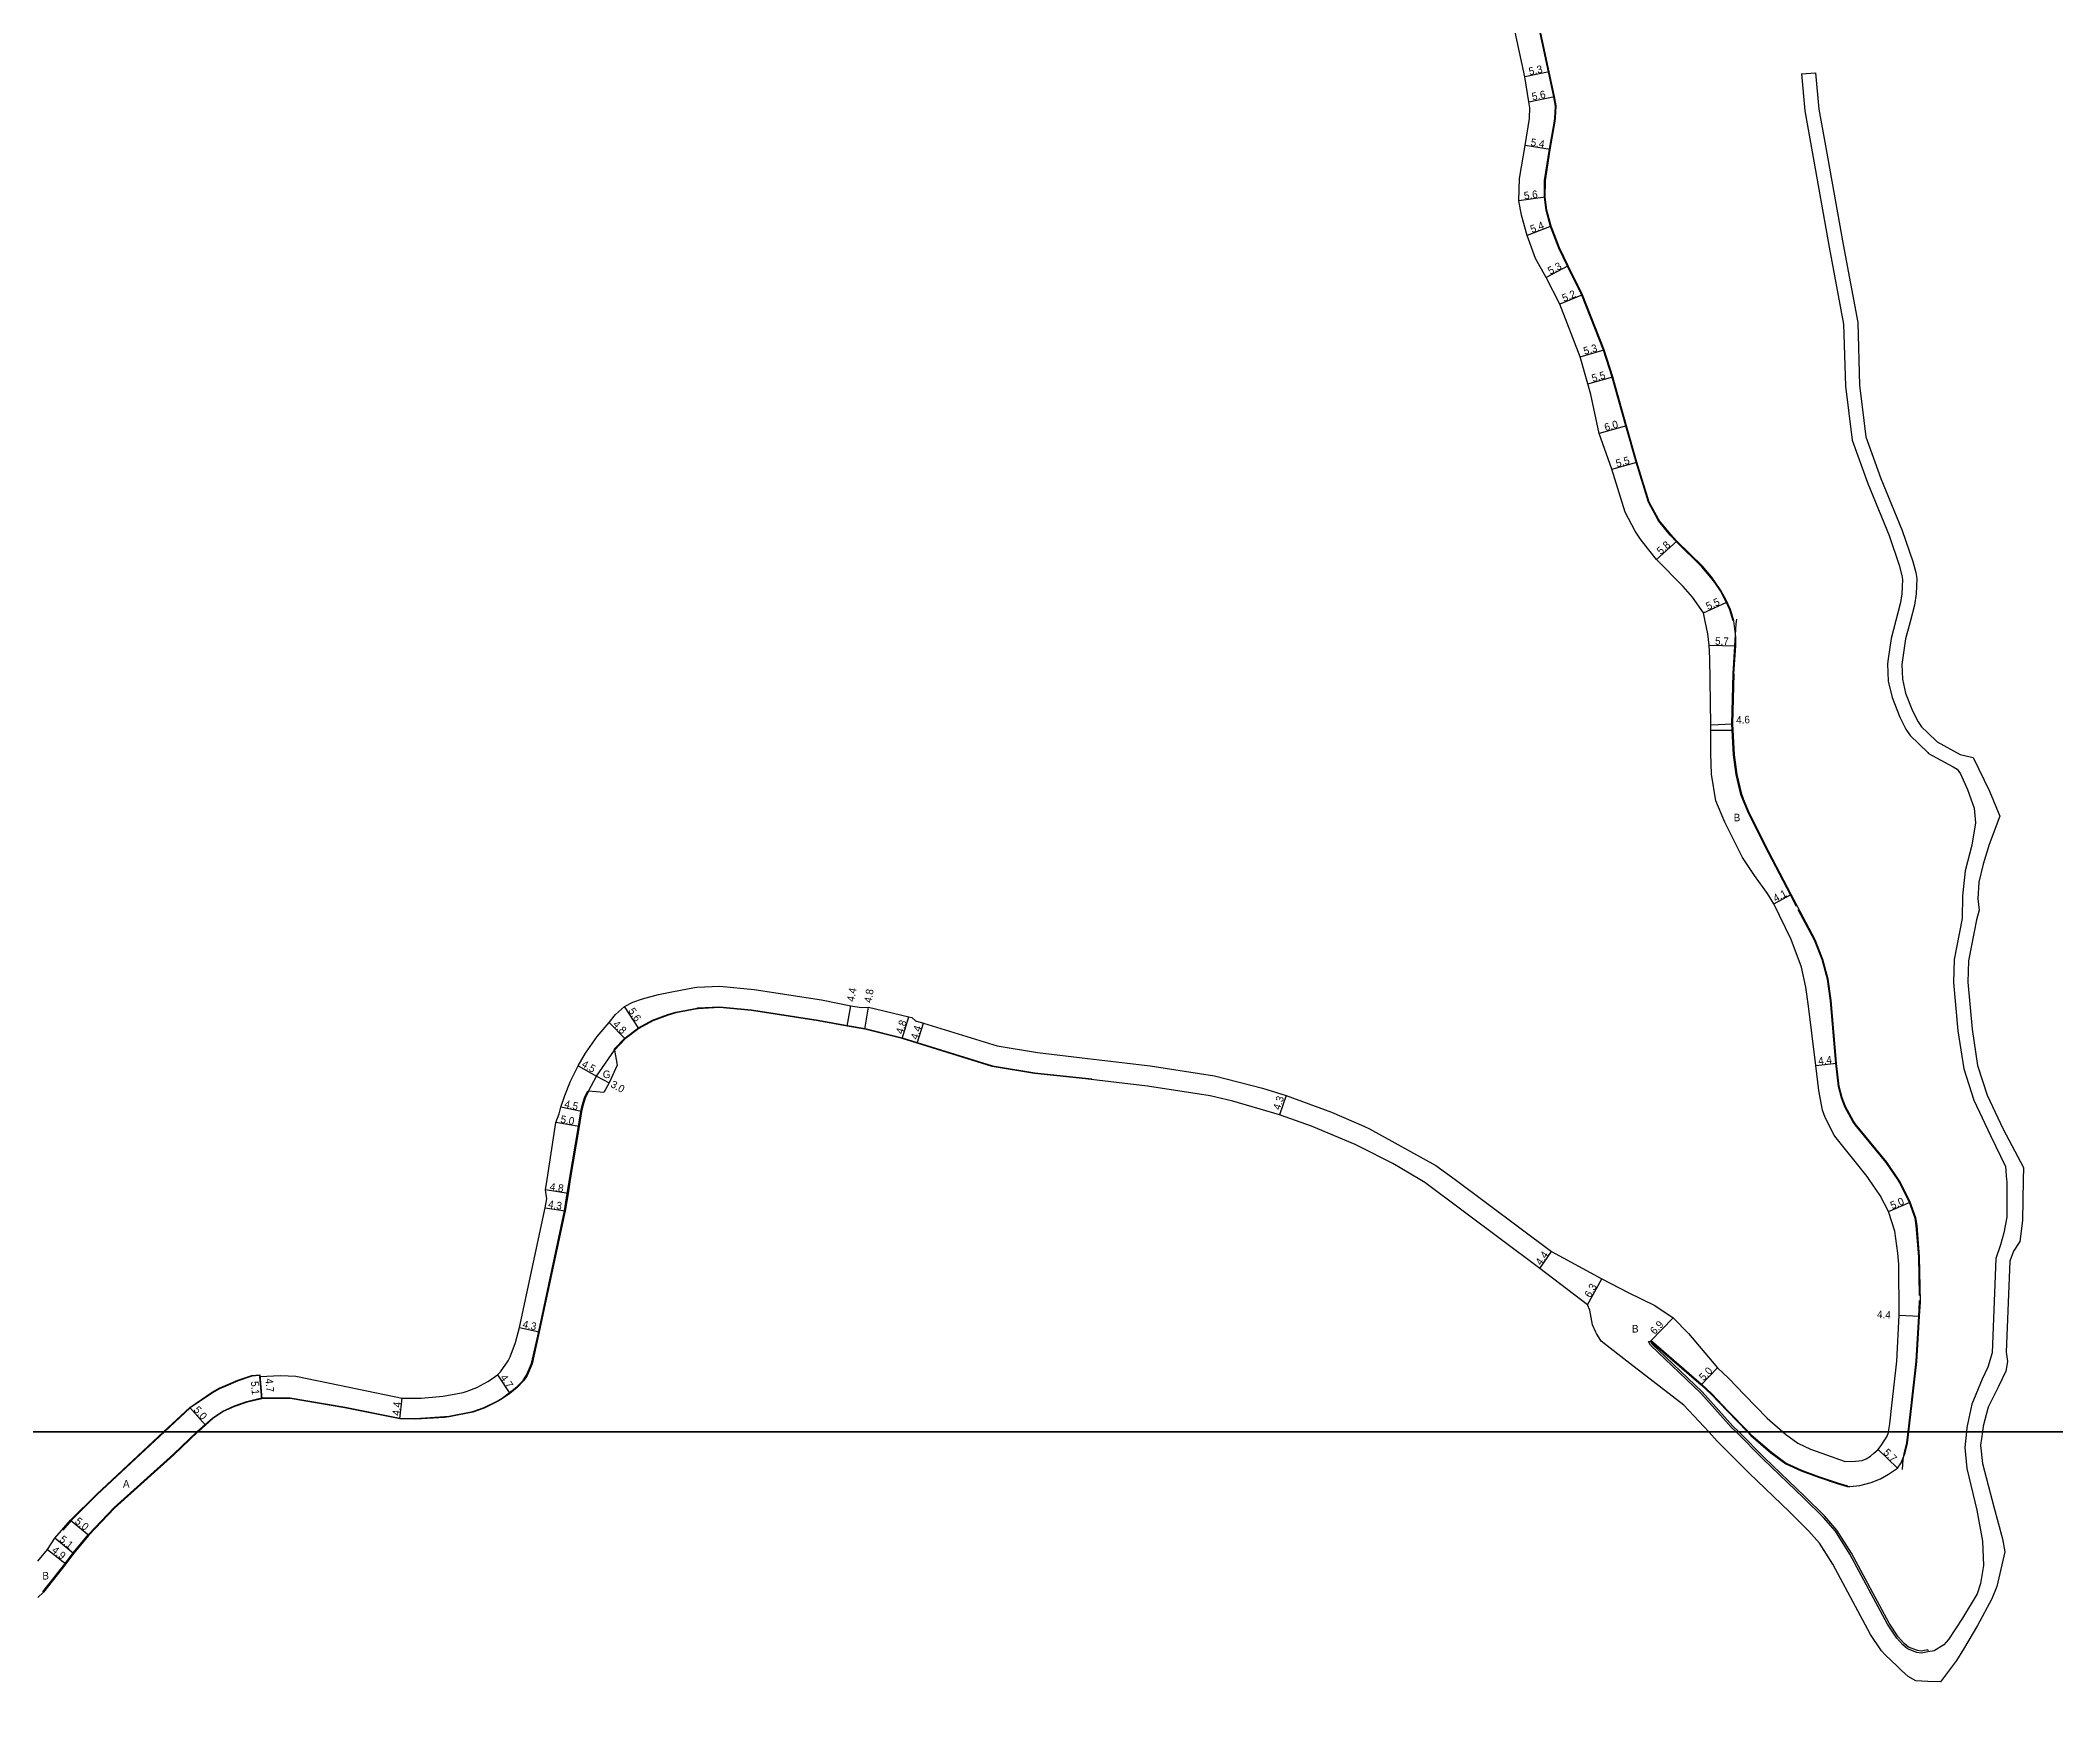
# Model space of a CAD drawing. Header units: metres. Extents: x -28000 to -23998, y -90000 to -87000.
# Drawn here: x -27081.7 to -26655.2, y -88261.7 to -87905.5 of the extents above; entities that cross this region are included whole.
import ezdxf

# ---------------------------------------------------------------- set-up
doc = ezdxf.new("R2010")
doc.units = ezdxf.units.M
doc.header["$LTSCALE"] = 2.5
for name, color, linetype in [('側溝・桝', 7, 'Continuous'), ('図郭', 7, 'Continuous'), ('幅員', 7, 'Continuous'), ('歩道・分離帯・安全施設', 7, 'Continuous'), ('舗装', 7, 'Continuous'), ('道路', 7, 'Continuous')]:
    doc.layers.add(name, color=color, linetype=linetype)
doc.styles.get("Standard").update_dxf_attribs({"font": ''})
doc.styles.get('Standard').set_extended_font_data('@MS PGothic')

msp = doc.modelspace()

# ---------------------------------------------------------------- linework, layer by layer
at = {"layer": '側溝・桝', "flags": 128}
for points in [[(-26722.28, -88200), (-26723.5, -88198.78), (-26730, -88191.54), (-26740.65, -88181.37), (-26740.97, -88180.8)], [(-26682.27, -88246.14), (-26683.67, -88246.4), (-26684.47, -88246.29), (-26686.33, -88245.54), (-26687.29, -88244.78), (-26688.51, -88243.4), (-26690.44, -88240.51), (-26698.39, -88225.66), (-26701.51, -88220.77), (-26704.06, -88217.84), (-26708.31, -88213.66), (-26716.85, -88205.46), (-26722.28, -88200)], [(-26682.27, -88246.14), (-26682.2, -88246.54)]]:
    msp.add_lwpolyline(points, dxfattribs=at)
at = {"layer": '図郭'}
for points in [[(-27200, -88200), (-26400, -88200), (-26400, -87600), (-27200, -87600)], [(-27200, -88800), (-26400, -88800), (-26400, -88200), (-27200, -88200)]]:
    msp.add_lwpolyline(points, close=True, dxfattribs=at)
at = {"layer": '幅員', "flags": 128}
for points in [[(-26762.37, -87912.17), (-26767.56, -87913.22)], [(-26766.72, -87918.55), (-26761.28, -87917.44)], [(-26762.15, -87928.6), (-26767.48, -87927.75)], [(-26763.24, -87938.73), (-26768.79, -87939.48)], [(-26761.98, -87944.88), (-26767.02, -87946.8)], [(-26758.36, -87953.25), (-26763.05, -87955.72)], [(-26755.35, -87959.38), (-26760.15, -87961.38)], [(-26755.86, -87972.47), (-26750.76, -87971.03)], [(-26754.22, -87978.25), (-26748.93, -87976.75)], [(-26746, -87987.07), (-26751.78, -87988.7)], [(-26749.11, -87996.28), (-26743.82, -87994.78)], [(-26739.65, -88015.41), (-26735.35, -88011.51)], [(-26729.76, -88026.69), (-26724.76, -88024.39)], [(-26728.55, -88033.49), (-26722.86, -88033.65)], [(-26728.16, -88050.35), (-26723.62, -88050.17)], [(-26714.83, -88088.22), (-26711.21, -88086.3)], [(-26955.05, -88114.65), (-26958.11, -88109.96)], [(-26910.94, -88114.13), (-26910.16, -88109.85)], [(-26907.19, -88114.81), (-26906.42, -88110.13)], [(-26957.93, -88116.8), (-26961.31, -88113.4)], [(-26899.34, -88116.72), (-26897.91, -88112.14)], [(-26896.17, -88117.72), (-26894.79, -88113.54)], [(-26967.92, -88122.54), (-26963.98, -88124.7)], [(-26705.95, -88122.49), (-26701.58, -88121.96)], [(-26963.98, -88124.7), (-26961.35, -88126.15)], [(-26818.07, -88128.8), (-26819.43, -88132.88)], [(-26967.18, -88132.21), (-26971.58, -88131.28)], [(-26967.7, -88135.39), (-26972.62, -88134.5)], [(-26970.04, -88149.54), (-26974.78, -88148.8)], [(-26974.9, -88152.56), (-26970.65, -88153.23)], [(-26690.58, -88153.36), (-26685.98, -88151.41)], [(-26764.35, -88165.44), (-26761.88, -88161.8)], [(-26754.3, -88173.14), (-26751.26, -88167.62)], [(-26688.35, -88175.3), (-26684.01, -88175.52)], [(-26980.31, -88177.9), (-26976.11, -88178.8)], [(-26740.93, -88180.79), (-26736.16, -88175.88)], [(-27035.28, -88187.89), (-27034.87, -88192.97)], [(-27034.87, -88192.97), (-27035.25, -88188.29)], [(-26984.97, -88187.94), (-26982.38, -88191.85)], [(-26726.78, -88186.42), (-26730.25, -88190.02)], [(-27005.66, -88197.24), (-27005.15, -88192.87)], [(-27050.07, -88194.82), (-27046.74, -88198.55)], [(-26692.79, -88203.74), (-26688.69, -88207.7)], [(-27074.67, -88225.71), (-27078.63, -88222.5)], [(-27075.3, -88218.67), (-27071.42, -88221.83)], [(-27080.17, -88224.87), (-27076.3, -88227.89)]]:
    msp.add_lwpolyline(points, dxfattribs=at)
at = {"layer": '歩道・分離帯・安全施設', "flags": 128}
for points in [[(-26728.16, -88019.18), (-26730.05, -88016.93), (-26735.46, -88011.62), (-26736.79, -88010.21), (-26739.19, -88007.28), (-26739.41, -88006.95), (-26741.34, -88003.29), (-26743.96, -87994.82), (-26746.15, -87987.11), (-26748.49, -87978.84), (-26749.07, -87976.8), (-26750.9, -87971.08), (-26755.49, -87959.44), (-26758.5, -87953.32), (-26760.37, -87949.52), (-26762.12, -87944.92), (-26763.02, -87941.5), (-26763.4, -87938.74), (-26763.35, -87935.19), (-26762.29, -87928.58), (-26761.24, -87922.63), (-26761.17, -87922.02), (-26761.08, -87919.43), (-26761.42, -87917.47), (-26762.52, -87912.2), (-26765.33, -87899.08)], [(-26723.48, -88028.38), (-26724.18, -88026.06), (-26725.07, -88024.07), (-26726.15, -88022.02), (-26727.35, -88020.25), (-26728.16, -88019.18)], [(-26721.57, -88065.83), (-26721.8, -88065.12), (-26722.85, -88060.9), (-26723.38, -88056.73), (-26723.77, -88050.17), (-26723.45, -88039.57), (-26722.8, -88029.03), (-26722.68, -88028.02)], [(-26710.03, -88088.84), (-26711.34, -88086.37), (-26716.74, -88076), (-26720.36, -88068.72), (-26721.57, -88065.83)], [(-26688.61, -88146.62), (-26691.07, -88142.98), (-26697.65, -88135), (-26698.11, -88134.31), (-26699.83, -88131.18), (-26700.51, -88129.33), (-26701.14, -88126.91), (-26701.73, -88121.98), (-26702.85, -88108.75), (-26703.5, -88104.22), (-26704.6, -88100.05), (-26706.26, -88095.93), (-26709.68, -88089.49)], [(-26960.31, -88119.11), (-26958.03, -88116.68), (-26955.13, -88114.52), (-26952.18, -88112.84), (-26948.9, -88111.65), (-26947.23, -88111.16), (-26942.73, -88110.31), (-26942.56, -88110.29), (-26937.98, -88110.07), (-26931.19, -88110.69), (-26917.08, -88112.85), (-26910.92, -88113.98), (-26907.16, -88114.67), (-26899.3, -88116.58), (-26896.13, -88117.57), (-26880.21, -88122.56), (-26871.26, -88124.03), (-26860.52, -88125.12), (-26859.21, -88125.28)], [(-26969.71, -88146.62), (-26967.85, -88135.36), (-26967.32, -88132.18), (-26967.04, -88130.94), (-26966.54, -88129.33), (-26965.86, -88127.86)], [(-27048.58, -88200), (-27048.44, -88199.87), (-27045.3, -88197.07), (-27043.1, -88195.58), (-27040.65, -88194.46), (-27038.01, -88193.54), (-27034.89, -88192.82), (-27031.86, -88192.77), (-27028.84, -88192.81), (-27017.22, -88194.79), (-27005.64, -88197.09), (-27002.28, -88197.16), (-26996.18, -88196.77), (-26995.2, -88196.64), (-26990.21, -88195.67), (-26987.81, -88194.83), (-26985.01, -88193.47), (-26983.98, -88192.83), (-26982.47, -88191.73), (-26980.87, -88190.46), (-26979.56, -88189.1), (-26979.09, -88188.42), (-26978.85, -88188.01), (-26977.78, -88185.55), (-26976.25, -88178.77), (-26970.79, -88153.2), (-26970.19, -88149.52), (-26969.71, -88146.62)], [(-26684.02, -88171.17), (-26684.18, -88162.96), (-26684.69, -88156.32), (-26684.95, -88154.76), (-26686.12, -88151.47), (-26688.15, -88147.3), (-26688.61, -88146.62)], [(-26686.43, -88200), (-26685.78, -88194.45), (-26684.7, -88185.06), (-26684.16, -88175.51), (-26683.99, -88172.51), (-26684, -88172.2)], [(-26740.83, -88180.69), (-26730.15, -88189.91), (-26727.96, -88191.98)], [(-27035.42, -88188.06), (-27036.93, -88188.2), (-27039.86, -88189.19), (-27042.49, -88190.29), (-27043.8, -88190.89), (-27045.25, -88191.72), (-27049.98, -88194.94), (-27055.42, -88200)], [(-26727.96, -88191.98), (-26724.57, -88195.52), (-26720.23, -88200)], [(-27081.18, -88233.82), (-27081.17, -88233.81), (-27076.42, -88227.8), (-27074.79, -88225.62), (-27071.53, -88221.73), (-27066.1, -88216), (-27053.56, -88204.71), (-27048.58, -88200)], [(-27055.42, -88200), (-27069.69, -88213.26), (-27075.19, -88218.77), (-27076.94, -88220.78)], [(-26720.23, -88200), (-26719.63, -88200.62), (-26715.37, -88204.31), (-26712.21, -88206.6), (-26708.97, -88208.1), (-26705.36, -88209.44), (-26701.39, -88210.79), (-26699.27, -88211.41)], [(-26687.6, -88207.94), (-26687.45, -88205.87), (-26687.18, -88204.3), (-26686.7, -88202.33), (-26686.43, -88200)]]:
    msp.add_lwpolyline(points, dxfattribs=at)
at = {"layer": '舗装'}
msp.add_lwpolyline([(-26723.54, -88051.57), (-26728.17, -88051.59)], dxfattribs=at)
at = {"layer": '舗装', "flags": 128}
msp.add_lwpolyline([(-26965.72, -88127.92), (-26963.98, -88124.7), (-26960.21, -88119.23)], dxfattribs=at)
at = {"layer": '道路', "flags": 128}
for points in [[(-26694.67, -88146.62), (-26695.12, -88145.98), (-26701.96, -88137.42), (-26702.09, -88137.21), (-26704, -88133.46), (-26704.56, -88131.89), (-26705.29, -88127.79), (-26705.95, -88122.49), (-26707.48, -88109.88), (-26708.08, -88105.86), (-26709.02, -88101.69), (-26711.2, -88095.82), (-26714.83, -88088.22), (-26716.21, -88086.04), (-26718.92, -88082.27), (-26721.51, -88078.42), (-26725.23, -88070.95), (-26727.1, -88066.48), (-26728.04, -88060.79), (-26728.21, -88056.46), (-26728.16, -88050.35), (-26728.4, -88036.26), (-26728.55, -88033.49), (-26728.79, -88031.1), (-26729.39, -88028.42), (-26729.76, -88026.69), (-26732.04, -88023.39), (-26734.06, -88021.13), (-26739.65, -88015.41), (-26742.9, -88011.33), (-26744.2, -88009.42), (-26746.3, -88005.37), (-26749.11, -87996.28), (-26751.78, -87988.7), (-26753.6, -87980.46), (-26754.22, -87978.25), (-26755.86, -87972.47), (-26760.15, -87961.38), (-26763.05, -87955.72), (-26765.28, -87951.66), (-26767.02, -87946.8), (-26768.28, -87942.54), (-26768.79, -87939.48), (-26768.69, -87934.73), (-26767.48, -87927.75), (-26766.57, -87922.04), (-26766.56, -87921.99), (-26766.46, -87919.83), (-26766.72, -87918.55), (-26767.56, -87913.22), (-26770.35, -87900.22)], [(-26728.04, -88019.08), (-26729.94, -88016.82), (-26735.35, -88011.51), (-26736.67, -88010.11), (-26739.07, -88007.19), (-26739.28, -88006.87), (-26741.21, -88003.23), (-26743.82, -87994.78), (-26746, -87987.07), (-26748.35, -87978.8), (-26748.93, -87976.75), (-26750.76, -87971.03), (-26755.35, -87959.38), (-26758.36, -87953.25), (-26760.23, -87949.46), (-26761.98, -87944.88), (-26762.87, -87941.47), (-26763.24, -87938.73), (-26763.2, -87935.2), (-26762.15, -87928.6), (-26761.09, -87922.66), (-26761.02, -87922.03), (-26760.93, -87919.41), (-26761.28, -87917.44), (-26762.37, -87912.17), (-26765.19, -87899.05)], [(-26708.99, -87912.65), (-26706, -87912.38)], [(-26708.99, -87912.65), (-26708.28, -87920.46), (-26706.75, -87929.13), (-26703.14, -87949.29), (-26700.09, -87965.59), (-26699.71, -87978.71), (-26698.3, -87990.15), (-26694.98, -87999.33), (-26690.47, -88010.34), (-26688.31, -88016.61), (-26687.75, -88018.77), (-26687.64, -88019.61), (-26687.75, -88022.62), (-26688.04, -88024.52), (-26690.03, -88032.12), (-26690.68, -88036.4), (-26690.76, -88037.45), (-26690.62, -88041.11), (-26689.83, -88044.58), (-26688.19, -88048.72), (-26686.91, -88051.26), (-26686.01, -88052.62), (-26682.26, -88056.26)], [(-26706, -87912.38), (-26705.3, -87920.07), (-26703.78, -87928.66), (-26700.19, -87948.76), (-26697.1, -87965.27), (-26696.72, -87978.49), (-26695.37, -87989.45), (-26692.18, -87998.25), (-26687.66, -88009.28), (-26685.42, -88015.79), (-26684.79, -88018.16), (-26684.61, -88019.4), (-26684.72, -88022.63), (-26685.07, -88025.03), (-26685.97, -88028.6), (-26686.97, -88032.16), (-26687.08, -88032.7), (-26687.75, -88037.59), (-26687.63, -88040.71), (-26686.96, -88043.69), (-26685.47, -88047.43), (-26684.28, -88049.77), (-26683.61, -88050.77), (-26682.26, -88052.08)], [(-26723.33, -88028.34), (-26724.04, -88026), (-26724.93, -88024.01), (-26726.03, -88021.95), (-26727.23, -88020.16), (-26728.04, -88019.08)], [(-26723.3, -88039.57), (-26722.86, -88033.65), (-26722.89, -88031.77), (-26723.33, -88028.34)], [(-26723.3, -88039.57), (-26723.62, -88050.17), (-26723.23, -88056.72), (-26722.7, -88060.88), (-26721.66, -88065.07), (-26721.43, -88065.78)], [(-26682.26, -88052.08), (-26680.29, -88054), (-26675.44, -88056.68), (-26672.68, -88057.28), (-26669.22, -88064.43), (-26667.03, -88069.67), (-26669.26, -88075.73), (-26670.52, -88079.89), (-26671.44, -88083.67), (-26671.65, -88087.23), (-26671.4, -88089.58), (-26671.97, -88091.64)], [(-26682.26, -88056.26), (-26682.08, -88056.44), (-26676.91, -88059.29), (-26676.05, -88059.78), (-26675.35, -88060.72), (-26673.84, -88064.03), (-26672.46, -88068.04), (-26672.19, -88071.11), (-26672.93, -88075.86), (-26674.33, -88081.29), (-26674.95, -88086.57), (-26674.97, -88091.35), (-26676.65, -88100), (-26676.81, -88104.89), (-26675.88, -88115.12), (-26674.67, -88123.2), (-26672.49, -88129.82), (-26669.02, -88137.28), (-26665.83, -88143.84), (-26665.6, -88146.63)], [(-26688.43, -88146.62), (-26690.95, -88142.9), (-26697.53, -88134.91), (-26697.98, -88134.23), (-26699.7, -88131.11), (-26700.36, -88129.29), (-26700.99, -88126.88), (-26701.58, -88121.96), (-26702.71, -88108.73), (-26703.35, -88104.19), (-26704.46, -88100), (-26706.13, -88095.87), (-26711.21, -88086.3), (-26716.61, -88075.93), (-26720.22, -88068.66), (-26721.43, -88065.78)], [(-26671.97, -88091.64), (-26673.65, -88100.34), (-26673.8, -88104.8), (-26672.9, -88114.76), (-26671.74, -88122.5), (-26669.7, -88128.72), (-26666.33, -88135.93), (-26662.01, -88144.04), (-26662.06, -88146.63)], [(-26974.45, -88146.62), (-26972.62, -88134.5), (-26971.88, -88132.69), (-26971.58, -88131.28), (-26970.71, -88128.78), (-26969.51, -88125.78), (-26967.92, -88122.54), (-26966.31, -88119.89), (-26963.9, -88116.34), (-26961.31, -88113.4), (-26959.98, -88111.66), (-26958.11, -88109.96), (-26956.35, -88109.08), (-26954.26, -88108.36), (-26950.87, -88107.47), (-26948.08, -88106.87), (-26943.3, -88105.98), (-26942.78, -88105.92), (-26937.89, -88105.71), (-26930.66, -88106.37), (-26916.36, -88108.56), (-26910.16, -88109.85), (-26908.02, -88110.2), (-26906.42, -88110.13), (-26897.91, -88112.14), (-26897.27, -88112.3), (-26896.5, -88112.99), (-26894.79, -88113.54), (-26879.2, -88118.32), (-26870.67, -88119.71), (-26860.03, -88121), (-26846.82, -88122.55), (-26833.22, -88124.67), (-26823.04, -88127.24), (-26818.07, -88128.8), (-26808.48, -88132.31), (-26801.63, -88135.29), (-26800.42, -88135.88), (-26786.37, -88143.61), (-26782.31, -88146.62)], [(-26789.73, -88146.62), (-26795.46, -88143.2), (-26802.48, -88139.65), (-26803.45, -88139.19), (-26812.71, -88135.28), (-26819.43, -88132.88), (-26829.35, -88129.99), (-26834.12, -88128.88), (-26847.4, -88126.82), (-26860.53, -88125.27), (-26871.28, -88124.18), (-26880.24, -88122.71), (-26896.17, -88117.72), (-26899.34, -88116.72), (-26907.19, -88114.81), (-26910.94, -88114.13), (-26917.1, -88113), (-26931.21, -88110.84), (-26937.98, -88110.22), (-26942.55, -88110.44), (-26942.7, -88110.46), (-26947.19, -88111.31), (-26948.86, -88111.79), (-26952.12, -88112.98), (-26955.05, -88114.65), (-26957.93, -88116.8), (-26960.21, -88119.23), (-26959.62, -88122.37), (-26961.35, -88126.15), (-26962.44, -88128.17), (-26965.72, -88127.92), (-26966.4, -88129.38), (-26966.89, -88130.98), (-26967.18, -88132.21), (-26967.7, -88135.39), (-26969.56, -88146.62)], [(-27055.64, -88200), (-27050.07, -88194.82), (-27045.33, -88191.59), (-27043.87, -88190.75), (-27042.55, -88190.15), (-27039.91, -88189.05), (-27036.97, -88188.06), (-27035.28, -88187.89), (-27035.25, -88188.29), (-27030.89, -88188.08), (-27027.64, -88188.22), (-27016.36, -88190.53), (-27005.15, -88192.87), (-27001.14, -88192.87), (-26996.47, -88192.41), (-26992.22, -88191.63), (-26991.37, -88191.4), (-26989.35, -88190.62), (-26986.99, -88189.33), (-26986.67, -88189.14), (-26984.97, -88187.94), (-26984.33, -88187.29), (-26982.68, -88184.98), (-26982.27, -88184.14), (-26981.17, -88181.07), (-26980.31, -88177.9), (-26974.9, -88152.56), (-26974.53, -88150.7), (-26974.78, -88148.8), (-26974.45, -88146.62)], [(-26969.56, -88146.62), (-26970.04, -88149.54), (-26970.65, -88153.23), (-26976.11, -88178.8), (-26977.64, -88185.6), (-26978.71, -88188.08), (-26978.97, -88188.5), (-26979.44, -88189.19), (-26980.77, -88190.57), (-26982.38, -88191.85), (-26983.89, -88192.96), (-26984.94, -88193.6), (-26987.75, -88194.97), (-26990.17, -88195.81), (-26995.18, -88196.79), (-26996.17, -88196.92), (-27002.27, -88197.31), (-27005.66, -88197.24), (-27017.25, -88194.94), (-27028.85, -88192.96)], [(-26745.29, -88185.5), (-26751.4, -88180.83), (-26752.41, -88179.2), (-26752.62, -88178.78), (-26753.22, -88177.33), (-26753.54, -88175.8), (-26753.82, -88174.27), (-26754.3, -88173.14), (-26764.35, -88165.44), (-26788.72, -88147.23), (-26789.73, -88146.62)], [(-26782.31, -88146.62), (-26761.88, -88161.8), (-26751.26, -88167.62), (-26745.69, -88170.49), (-26740.02, -88173.22), (-26736.16, -88175.88), (-26732.9, -88179.18), (-26726.78, -88186.42)], [(-26690.56, -88200), (-26690.32, -88198.32), (-26689.84, -88194.43), (-26688.84, -88185.01), (-26688.35, -88175.3), (-26688.41, -88164.5), (-26688.62, -88162.18), (-26689.25, -88157.49), (-26690.58, -88153.36), (-26692.31, -88150), (-26694.67, -88146.62)], [(-26686.28, -88200), (-26685.63, -88194.46), (-26684.55, -88185.07), (-26684.01, -88175.52), (-26683.84, -88172.51), (-26684.03, -88162.96), (-26684.54, -88156.31), (-26684.8, -88154.72), (-26685.98, -88151.41), (-26688.02, -88147.23), (-26688.43, -88146.62)], [(-26665.6, -88146.63), (-26665.57, -88146.93), (-26665.54, -88154.55), (-26666.15, -88157.87), (-26666.86, -88160.44), (-26667.85, -88163.3), (-26668.67, -88183.25), (-26669.55, -88186.32), (-26670.78, -88188.85), (-26672.91, -88194.14), (-26673.99, -88199.07), (-26674.09, -88200)], [(-26662.06, -88146.63), (-26662.24, -88155.26), (-26662.77, -88159.69), (-26664.15, -88161.78), (-26664.87, -88163.86), (-26665.66, -88183.1), (-26665.37, -88185.07), (-26665.73, -88187.16), (-26667.29, -88190.37), (-26669.52, -88194.74), (-26670.52, -88198.8), (-26670.7, -88200)], [(-26741.38, -88180.88), (-26740.97, -88180.8), (-26740.93, -88180.79), (-26730.25, -88190.02), (-26728.06, -88192.09)], [(-26722.84, -88200), (-26723.79, -88199.05), (-26730.29, -88191.82), (-26740.96, -88181.62), (-26741.38, -88180.88)], [(-26728.63, -88200), (-26733.87, -88194.35), (-26745.29, -88185.5)], [(-26726.78, -88186.42), (-26724.45, -88188.63), (-26721.08, -88192.16), (-26716.29, -88197.09), (-26712.94, -88200)], [(-26728.06, -88192.09), (-26724.68, -88195.62), (-26720.44, -88200)], [(-27028.85, -88192.96), (-27031.86, -88192.92), (-27034.87, -88192.97), (-27037.96, -88193.69), (-27040.6, -88194.6), (-27043.03, -88195.71), (-27045.21, -88197.19), (-27048.34, -88199.98), (-27048.37, -88200)], [(-27082.26, -88227.34), (-27080.17, -88224.87), (-27078.63, -88222.5), (-27075.3, -88218.67), (-27069.79, -88213.15), (-27055.64, -88200)], [(-27048.37, -88200), (-27053.46, -88204.82)], [(-26682.27, -88252.79), (-26684.77, -88252.69), (-26686.39, -88251.75), (-26687.82, -88250.46), (-26688.76, -88249.59), (-26691.31, -88247.2), (-26692.08, -88246.34), (-26694.39, -88242.88), (-26702.37, -88227.99), (-26705.21, -88223.53), (-26707.42, -88220.99), (-26711.53, -88216.95), (-26720.07, -88208.74), (-26726.84, -88201.94), (-26728.63, -88200)], [(-26682.27, -88246.55), (-26683.66, -88246.81), (-26684.57, -88246.68), (-26686.53, -88245.89), (-26687.57, -88245.07), (-26688.83, -88243.64), (-26690.78, -88240.72), (-26698.74, -88225.86), (-26701.83, -88221.01), (-26704.36, -88218.11), (-26708.59, -88213.95), (-26717.13, -88205.74), (-26722.84, -88200)], [(-26720.44, -88200), (-26719.73, -88200.73), (-26715.47, -88204.43), (-26712.29, -88206.73), (-26709.03, -88208.24), (-26705.41, -88209.58), (-26701.43, -88210.94), (-26699.31, -88211.56)], [(-26712.94, -88200), (-26712.36, -88200.51), (-26709.75, -88202.4), (-26707.11, -88203.62), (-26703.73, -88204.87), (-26699.93, -88206.17), (-26699.63, -88206.25)], [(-26699.63, -88206.25), (-26697.54, -88206.21), (-26696.17, -88206.07), (-26695.32, -88205.71), (-26694.4, -88205.14), (-26693.65, -88204.52), (-26692.79, -88203.74), (-26691.98, -88202.66), (-26690.88, -88200.9), (-26690.58, -88200.16), (-26690.56, -88200)], [(-26699.31, -88211.56), (-26698.73, -88211.53), (-26696.64, -88211.35), (-26694.26, -88210.7), (-26692.29, -88209.94), (-26690.56, -88208.94), (-26688.69, -88207.7), (-26687.87, -88206.58), (-26687.06, -88204.43), (-26686.55, -88202.36), (-26686.28, -88200)], [(-26674.09, -88200), (-26674.43, -88203.3), (-26674.03, -88207.76), (-26671.88, -88216.59), (-26670.65, -88223.12), (-26670.49, -88228.26), (-26671.12, -88232.1), (-26671.78, -88234.29), (-26674.9, -88239.43), (-26677.85, -88243.95), (-26678.86, -88245.06), (-26680.94, -88246.3), (-26682.27, -88246.55)], [(-26670.7, -88200), (-26671.13, -88202.82), (-26670.72, -88206.66), (-26668.28, -88215.84), (-26666.46, -88222.66), (-26665.96, -88225.36), (-26667.67, -88232.69), (-26668.72, -88235.36), (-26671.74, -88240.98), (-26674.69, -88245.95), (-26676.16, -88248.34), (-26679.57, -88252.9), (-26682.27, -88252.79)], [(-27053.46, -88204.82), (-27066, -88216.11), (-27071.42, -88221.83), (-27074.67, -88225.71), (-27076.3, -88227.89), (-27081.06, -88233.91), (-27082.26, -88235.06)]]:
    msp.add_lwpolyline(points, dxfattribs=at)

# ---------------------------------------------------------------- texts
at = {"layer": '幅員'}
for s, rotation, p in [('5.3', 11.4718, (-26766.55, -87912.91)), ('5.6', 11.4537, (-26765.89, -87918.25)), ('5.4', 350.9366, (-26766.38, -87927.83)), ('5.6', 7.7275, (-26767.62, -87939.22)), ('5.4', 20.9085, (-26766.03, -87946.32)), ('5.3', 27.7803, (-26762.17, -87955.14)), ('5.2', 22.5962, (-26759.27, -87960.9)), ('5.3', 15.83, (-26754.88, -87972.09)), ('5.5', 15.8293, (-26753.14, -87977.84)), ('6.0', 15.8355, (-26750.46, -87988.23)), ('5.5', 15.8379, (-26748.03, -87995.87)), ('5.8', 42.2036, (-26738.75, -88014.46)), ('5.5', 24.7606, (-26728.76, -88026.12)), ('5.7', 358.4367, (-26727.3, -88033.42)), ('4.6', 2.3069, (-26722.8, -88050.16)), ('4.1', 27.9649, (-26714.48, -88087.92)), ('4.4', 79.6187, (-26909.5, -88109.06)), ('4.8', 80.6408, (-26905.81, -88109.29)), ('5.6', 303.2131, (-26957.37, -88110.91)), ('4.8', 314.8749, (-26960.68, -88113.89)), ('4.8', 72.6027, (-26899.2, -88115.93)), ('4.4', 71.7263, (-26896.08, -88117.11)), ('4.5', 331.2729, (-26967.31, -88122.65)), ('4.4', 6.8621, (-26705.37, -88122.32)), ('3.0', 331.2729, (-26961.17, -88126.93)), ('4.3', 71.5903, (-26819.39, -88132)), ('5.0', 349.7567, (-26971.72, -88134.56)), ('4.5', 348.1896, (-26970.92, -88131.32)), ('4.8', 351.13, (-26973.98, -88148.83)), ('4.3', 351.1295, (-26974.34, -88152.55)), ('5.0', 22.9283, (-26689.79, -88152.91)), ('4.4', 55.7288, (-26764.1, -88164.89)), ('6.3', 61.1268, (-26753.64, -88171.73)), ('4.4', 357.1118, (-26693.04, -88175.91)), ('4.3', 347.9301, (-26979.75, -88177.92)), ('6.9', 45.8589, (-26740.07, -88179.5)), ('4.7', 303.53, (-26984.48, -88188.51)), ('5.0', 46.1534, (-26729.7, -88189.31)), ('5.1', 274.6075, (-27037.15, -88189.32)), ('4.7', 274.6075, (-27034.07, -88188.75)), ('5.0', 311.8165, (-27049.4, -88195.43)), ('4.4', 83.2976, (-27005.69, -88196.63)), ('5.7', 316.0112, (-26691.82, -88204.54)), ('5.0', 320.838, (-27074.54, -88219.16)), ('5.1', 320.9348, (-27077.83, -88223.02)), ('4.9', 322.0385, (-27079.43, -88225.32))]:
    msp.add_text(s, height=1.6, rotation=rotation, dxfattribs=at).set_placement(p)
at = {"layer": '舗装'}
for s, p in [('B', (-26723.34, -88070.79)), ('G', (-26962.67, -88125.13)), ('B', (-26744.87, -88178.97)), ('A', (-27064.23, -88211.78)), ('B', (-27081.28, -88231.24))]:
    msp.add_text(s, height=1.6, dxfattribs=at).set_placement(p)

doc.saveas('drawing.dxf')
